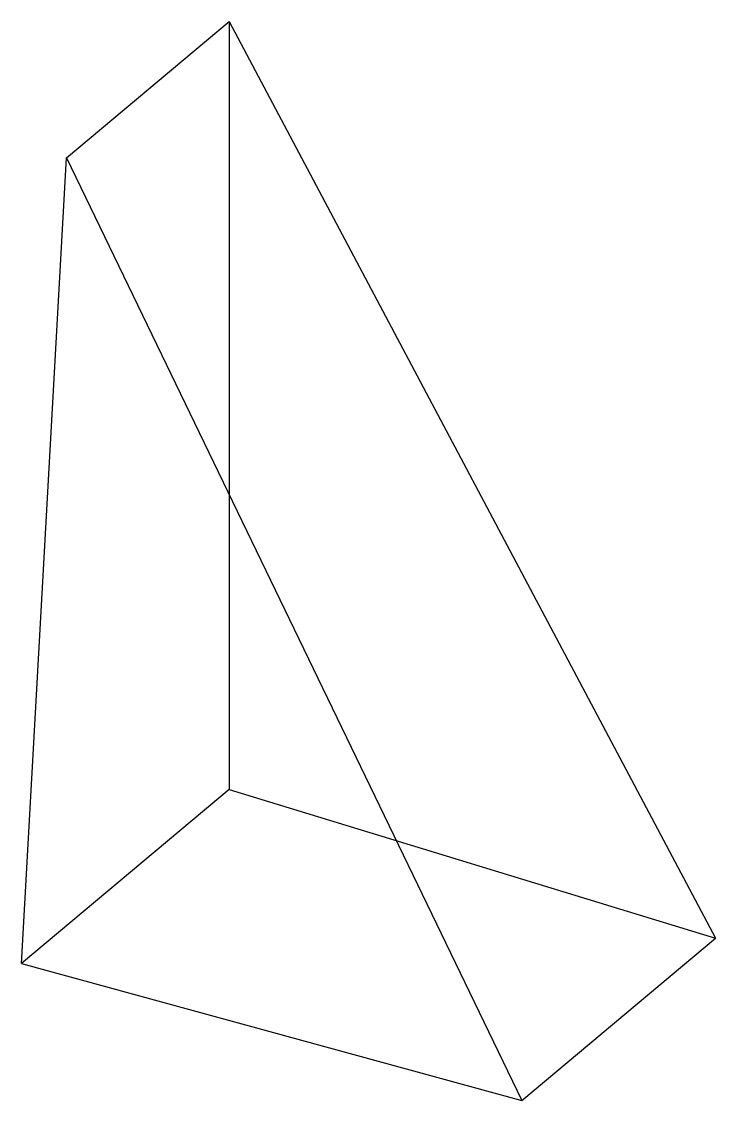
# Model space of a CAD drawing. Header units: metres. Extents: x 0 to 84, y 0 to 131.
import ezdxf

# ---------------------------------------------------------------- set-up
doc = ezdxf.new("R2010")
doc.units = ezdxf.units.M

msp = doc.modelspace()

# ---------------------------------------------------------------- linework, layer by layer
at = {"color": 0}
for p, q in [((5.46614, 114.679635, 83.098798), (25.219328, 131.254528, 54.882262)), ((25.219328, 131.254528, 54.882262), (25.219328, 37.824826)), ((25.219328, 131.254528, 54.882262), (84.355568, 19.745063, 30.778376)), ((0, 16.663297, 36.02467), (5.46614, 114.679635, 83.098798)), ((5.46614, 114.679635, 83.098798), (60.824319, 0, 64.391701)), ((25.219328, 37.824826), (0, 16.663297, 36.02467)), ((25.219328, 37.824826), (84.355568, 19.745063, 30.778376)), ((60.824319, 0, 64.391701), (84.355568, 19.745063, 30.778376)), ((0, 16.663297, 36.02467), (60.824319, 0, 64.391701))]:
    msp.add_line(p, q, dxfattribs=at)

doc.saveas('drawing.dxf')
